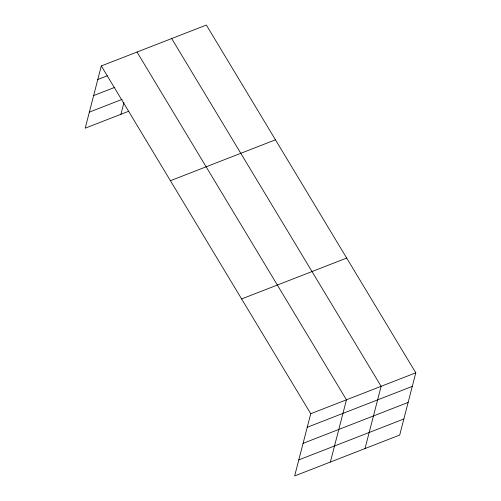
<?xml version="1.0" encoding="UTF-8"?>
<svg xmlns="http://www.w3.org/2000/svg" width="501" height="501" viewBox="0 0 501 501"><rect width="100%" height="100%" fill="white"/><g stroke="black" fill="none" stroke-linecap="round" stroke-linejoin="round"><path stroke-width="0.75" d="M101.302 65.944L310.739 413.713L294.644 475.95L399.698 435.056L415.792 372.813L206.356 25.05L101.302 65.944L85.208 128.187L128.87 111.191M120.923 114.284L123.947 102.599M330.359 462.047L346.46 399.804L137.024 52.041M365.029 448.552L381.123 386.309L171.686 38.546M97.795 79.515L107.27 75.826M93.643 95.578L114.779 87.349M89.36 112.124L122.163 99.355M170.415 180.711L275.469 139.81M241.626 298.947L346.679 258.053M310.739 413.713L415.792 372.813M307.232 427.278L412.285 386.384M303.08 443.341L408.127 402.441M298.796 459.887L403.85 418.993"/></g></svg>
